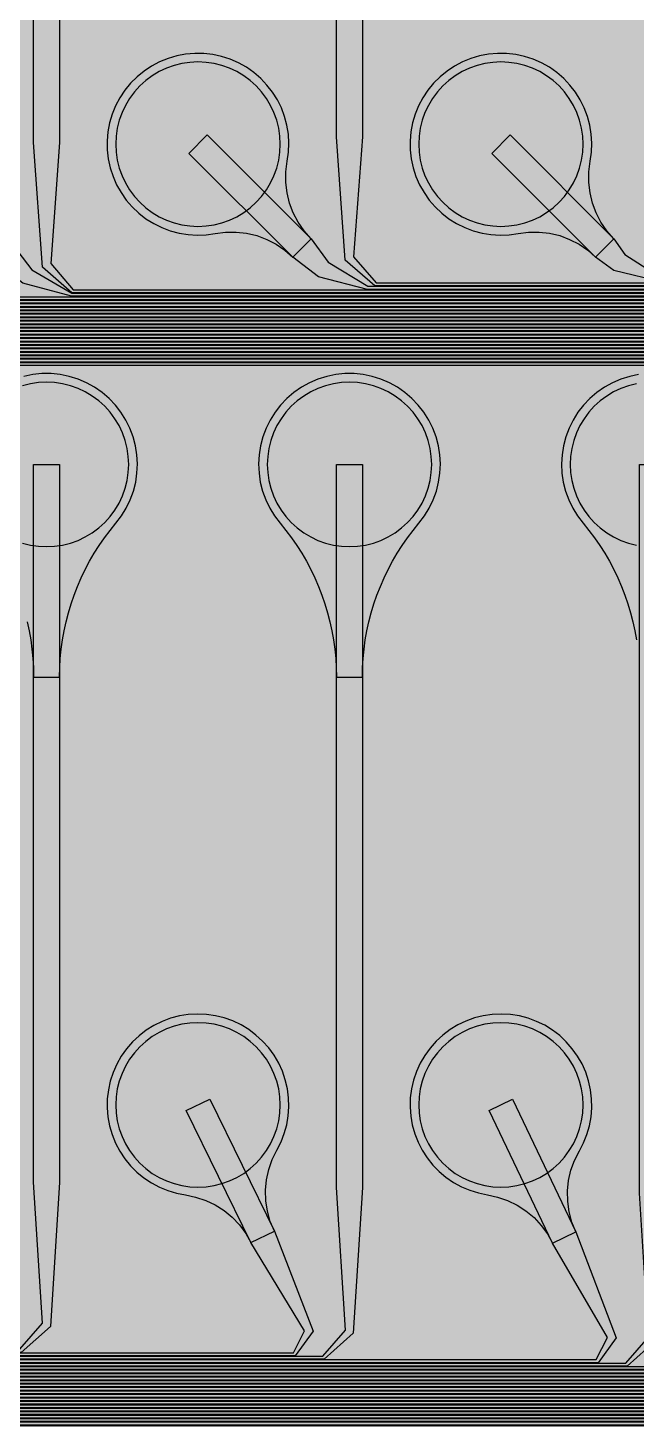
# Model space of a CAD drawing. Header units: metres. Extents: x -7231 to 10969, y -37556 to 1873.
# Drawn here: x 7210 to 7913, y -33144 to -31537 of the extents above; entities that cross this region are included whole.
import ezdxf

# ---------------------------------------------------------------- set-up
doc = ezdxf.new("R2010")
doc.units = ezdxf.units.M
for name, color, linetype in [('Metal1', 4, 'CONTINUOUS'), ('Metal2', 3, 'CONTINUOUS'), ('Polyimide', 7, 'CONTINUOUS'), ('Polyimide_Negative', 5, 'CONTINUOUS')]:
    doc.layers.add(name, color=color, linetype=linetype)

msp = doc.modelspace()

# ---------------------------------------------------------------- hatches: boundary and pattern name
at = {"layer": 'Polyimide'}
msp.add_hatch(color=7, dxfattribs=at).paths.add_polyline_path([(4065.7, -468), (4066.7, -502), (4068.5, -536), (4071.4, -570), (4075.5, -604), (4081, -638), (4088, -672), (4096.5, -706), (4106.6, -740), (4118.3, -774), (4131.6, -808), (4146.5, -842), (4162.9, -876), (4180.7, -910), (4199.8, -944), (4220.2, -978), (4241.7, -1012), (4264.2, -1046), (4287.5, -1080), (4311.5, -1114), (4336, -1148), (4360.9, -1182), (4385.9, -1216), (4410.9, -1250), (4435.7, -1284), (4460.2, -1318), (4484.2, -1352), (4507.5, -1385.9), (4530, -1419.9), (4551.5, -1453.9), (4571.9, -1487.9), (4591.1, -1521.9), (4608.9, -1555.9), (4625.3, -1589.9), (4640.1, -1623.9), (4653.4, -1657.9), (4665.1, -1691.9), (4675.2, -1725.9), (4683.7, -1759.9), (4690.7, -1793.9), (4696.2, -1827.9), (4700.3, -1861.9), (4703.2, -1895.9), (4705.1, -1929.9), (4706.1, -1963.9), (4706.4, -1997.9), (4706.5, -2031.9), (4706.5, -4793), (4710, -4838.4), (4720.2, -4882.7), (4737.1, -4925), (4760.1, -4964.2), (4788.9, -4999.5), (4822.6, -5030), (4860.5, -5055.1), (4901.8, -5074.2), (4901.8, -5074.2), (4970.7, -5105.2), (5034.7, -5145.3), (5092.8, -5193.5), (5143.8, -5249.2), (5186.9, -5311.2), (5221.2, -5378.4), (5246.2, -5449.7), (5261.4, -5523.7), (5266.5, -5599), (5261.4, -5674.3), (5246.2, -5748.3), (5221.2, -5819.6), (5186.9, -5886.8), (5143.8, -5948.8), (5092.8, -6004.5), (5034.7, -6052.7), (4970.7, -6092.8), (4901.8, -6123.8), (4860.5, -6142.9), (4822.6, -6168), (4788.9, -6198.5), (4760.1, -6233.8), (4737.1, -6273), (4720.2, -6315.3), (4710, -6359.6), (4706.5, -6405), (4706.5, -9221.5), (4710, -9266.9), (4720.2, -9311.2), (4737.1, -9353.5), (4760.1, -9392.7), (4788.9, -9428), (4822.6, -9458.5), (4860.5, -9483.6), (4901.8, -9502.7), (4970.7, -9533.7), (5034.7, -9573.8), (5092.8, -9622), (5143.8, -9677.7), (5186.9, -9739.7), (5221.2, -9806.9), (5246.2, -9878.2), (5261.4, -9952.2), (5266.5, -10027.5), (5261.4, -10102.8), (5246.2, -10176.8), (5221.2, -10248.1), (5186.9, -10315.3), (5143.8, -10377.3), (5092.8, -10433), (5034.7, -10481.2), (4970.7, -10521.3), (4901.8, -10552.3), (4860.5, -10571.4), (4822.6, -10596.5), (4788.9, -10627), (4760.1, -10662.3), (4737.1, -10701.5), (4720.2, -10743.8), (4710, -10788.1), (4706.5, -10833.5), (4706.5, -13650), (4710, -13695.4), (4720.2, -13739.7), (4737.1, -13782), (4760.1, -13821.2), (4788.9, -13856.5), (4822.6, -13887), (4860.5, -13912.1), (4901.8, -13931.2), (4970.7, -13962.2), (5034.7, -14002.2), (5092.8, -14050.5), (5143.8, -14106.2), (5186.9, -14168.2), (5221.2, -14235.4), (5246.2, -14306.7), (5261.4, -14380.7), (5266.5, -14456), (5261.4, -14531.3), (5246.2, -14605.3), (5221.2, -14676.5), (5186.9, -14743.8), (5143.8, -14805.8), (5092.8, -14861.5), (5034.7, -14909.7), (4970.7, -14949.8), (4901.8, -14980.8), (4860.5, -14999.9), (4822.6, -15025), (4788.9, -15055.5), (4760.1, -15090.8), (4737.1, -15130), (4720.2, -15172.3), (4710, -15216.6), (4706.5, -15262), (4706.5, -15456), (4720.9, -15750), (4764.1, -16041.3), (4835.7, -16326.8), (4934.9, -16604), (5060.7, -16870.2), (5212.1, -17122.7), (5387.5, -17359.2), (5585.2, -17577.3), (5803.3, -17775), (6039.8, -17950.4), (6292.3, -18101.8), (6558.4, -18227.6), (6835.6, -18326.8), (7121.2, -18398.3), (7412.4, -18441.5), (7706.5, -18456), (9969, -18456), (10047.4, -18459.8), (10125.1, -18471.4), (10201.2, -18490.4), (10275.2, -18516.9), (10346.1, -18550.5), (10413.5, -18590.8), (10476.5, -18637.6), (10534.7, -18690.3), (10587.4, -18748.5), (10634.2, -18811.5), (10674.5, -18878.9), (10708.1, -18949.8), (10734.6, -19023.8), (10753.6, -19099.9), (10765.2, -19177.6), (10769, -19256), (10769, -20895.8), (10730.2, -20951.4), (10694.6, -21009.1), (10662.2, -21068.6), (10633.2, -21129.9), (10607.6, -21192.7), (10585.5, -21256.7), (10566.9, -21322), (10552, -21388.1), (10540.8, -21455), (10533.4, -21522.3), (10529.6, -21590), (10529.6, -21657.8), (10533.4, -21725.5), (10540.8, -21792.9), (10552, -21859.7), (10566.9, -21925.9), (10585.5, -21991.1), (10607.6, -22055.2), (10633.2, -22117.9), (10662.2, -22179.2), (10694.6, -22238.7), (10730.2, -22296.4), (10769, -22352), (10769, -32454.2), (10728.7, -32510.5), (10691.7, -32568.9), (10658, -32629.3), (10627.8, -32691.6), (10601.2, -32755.4), (10578.2, -32820.7), (10558.9, -32887.1), (10543.4, -32954.5), (10531.8, -33022.7), (10524, -33091.4), (10520.1, -33160.5), (10520.1, -33229.7), (10524, -33298.8), (10531.8, -33367.5), (10543.4, -33435.7), (10558.9, -33503.1), (10578.2, -33569.5), (10601.2, -33634.8), (10627.8, -33698.6), (10658, -33760.8), (10691.7, -33821.3), (10728.7, -33879.7), (10769, -33936), (10769, -36556), (10765.2, -36634.4), (10753.6, -36712.1), (10734.6, -36788.2), (10708.1, -36862.1), (10674.5, -36933.1), (10634.2, -37000.5), (10587.4, -37063.5), (10534.7, -37121.7), (10476.5, -37174.4), (10413.5, -37221.2), (10346.1, -37261.5), (10275.2, -37295.1), (10201.2, -37321.6), (10125.1, -37340.6), (10047.4, -37352.1), (9969, -37356), (-6231, -37356), (-6309.4, -37352.1), (-6387.1, -37340.6), (-6463.2, -37321.6), (-6537.2, -37295.1), (-6608.1, -37261.5), (-6675.5, -37221.2), (-6738.5, -37174.4), (-6796.7, -37121.7), (-6849.4, -37063.5), (-6896.2, -37000.5), (-6936.5, -36933.1), (-6970.1, -36862.1), (-6996.6, -36788.2), (-7015.6, -36712.1), (-7027.2, -36634.4), (-7031, -36556), (-7031, -33936), (-6990.7, -33879.8), (-6953.7, -33821.3), (-6920, -33760.9), (-6889.8, -33698.6), (-6863.2, -33634.8), (-6840.2, -33569.5), (-6820.9, -33503.1), (-6805.4, -33435.7), (-6793.7, -33367.5), (-6785.9, -33298.8), (-6782, -33229.7), (-6782, -33160.5), (-6785.9, -33091.4), (-6793.7, -33022.7), (-6805.4, -32954.5), (-6820.9, -32887.1), (-6840.2, -32820.6), (-6863.2, -32755.4), (-6889.8, -32691.5), (-6920, -32629.3), (-6953.7, -32568.9), (-6990.7, -32510.4), (-7031, -32454.2), (-7031, -22364.8), (-6990.7, -22308.6), (-6953.7, -22250.1), (-6920, -22189.7), (-6889.8, -22127.5), (-6863.2, -22063.6), (-6840.2, -21998.4), (-6820.9, -21931.9), (-6805.4, -21864.5), (-6793.7, -21796.3), (-6785.9, -21727.6), (-6782, -21658.5), (-6782, -21589.3), (-6785.9, -21520.3), (-6793.7, -21451.5), (-6805.4, -21383.3), (-6820.9, -21315.9), (-6840.2, -21249.5), (-6863.2, -21184.2), (-6889.8, -21120.4), (-6920, -21058.1), (-6953.7, -20997.7), (-6990.7, -20939.3), (-7031, -20883), (-7031, -19256), (-7027.2, -19177.6), (-7015.6, -19099.9), (-6996.6, -19023.8), (-6970.1, -18949.8), (-6936.5, -18878.9), (-6896.2, -18811.5), (-6849.4, -18748.5), (-6796.7, -18690.3), (-6738.5, -18637.6), (-6675.5, -18590.8), (-6608.1, -18550.5), (-6537.2, -18516.9), (-6463.2, -18490.4), (-6387.1, -18471.4), (-6309.4, -18459.8), (-6231, -18456), (-3968.5, -18456), (-3674.4, -18441.5), (-3383.2, -18398.3), (-3097.6, -18326.8), (-2820.4, -18227.6), (-2554.3, -18101.8), (-2301.8, -17950.4), (-2065.3, -17775), (-1847.2, -17577.3), (-1649.5, -17359.2), (-1474.1, -17122.7), (-1322.7, -16870.2), (-1196.9, -16604), (-1097.7, -16326.8), (-1026.1, -16041.3), (-982.9, -15750), (-968.5, -15456), (-968.5, -15262), (-972, -15216.6), (-982.2, -15172.3), (-999.1, -15130), (-1022.1, -15090.8), (-1050.9, -15055.5), (-1084.6, -15025), (-1122.5, -14999.9), (-1163.8, -14980.8), (-1232.7, -14949.8), (-1296.7, -14909.7), (-1354.8, -14861.5), (-1405.8, -14805.8), (-1448.9, -14743.8), (-1483.2, -14676.5), (-1508.2, -14605.3), (-1523.4, -14531.3), (-1528.5, -14456), (-1523.4, -14380.7), (-1508.2, -14306.7), (-1483.2, -14235.4), (-1448.9, -14168.2), (-1405.8, -14106.2), (-1354.8, -14050.5), (-1296.7, -14002.2), (-1232.7, -13962.2), (-1163.8, -13931.2), (-1122.5, -13912.1), (-1084.6, -13887), (-1050.9, -13856.5), (-1022.1, -13821.2), (-999.1, -13782), (-982.2, -13739.7), (-972, -13695.4), (-968.5, -13650), (-968.5, -12309.6), (-972, -12264.3), (-982.2, -12219.9), (-999.1, -12177.7), (-1022.1, -12138.5), (-1050.9, -12103.2), (-1084.6, -12072.6), (-1122.5, -12047.5), (-1163.8, -12028.5), (-1232.7, -11997.4), (-1296.7, -11957.4), (-1354.8, -11909.1), (-1405.8, -11853.5), (-1448.9, -11791.5), (-1483.2, -11724.2), (-1508.2, -11653), (-1523.4, -11579), (-1528.5, -11503.7), (-1523.4, -11428.3), (-1508.2, -11354.4), (-1483.2, -11283.1), (-1448.9, -11215.9), (-1405.8, -11153.8), (-1354.8, -11098.2), (-1296.7, -11049.9), (-1232.7, -11009.9), (-1163.8, -10978.8), (-1122.5, -10959.8), (-1084.6, -10934.7), (-1050.9, -10904.1), (-1022.1, -10868.9), (-999.1, -10829.6), (-982.2, -10787.4), (-972, -10743), (-968.5, -10697.7), (-968.5, -9357.3), (-972, -9311.9), (-982.2, -9267.6), (-999.1, -9225.4), (-1022.1, -9186.1), (-1050.9, -9150.8), (-1084.6, -9120.3), (-1122.5, -9095.2), (-1163.8, -9076.2), (-1163.8, -9076.2), (-1232.7, -9045.1), (-1296.7, -9005.1), (-1354.8, -8956.8), (-1405.8, -8901.1), (-1448.9, -8839.1), (-1483.2, -8771.9), (-1508.2, -8700.6), (-1523.4, -8626.7), (-1528.5, -8551.3), (-1523.4, -8476), (-1508.2, -8402), (-1483.2, -8330.8), (-1448.9, -8263.5), (-1405.8, -8201.5), (-1354.8, -8145.9), (-1296.7, -8097.6), (-1232.7, -8057.6), (-1163.8, -8026.5), (-1163.8, -8026.5), (-1122.5, -8007.4), (-1084.6, -7982.4), (-1050.9, -7951.8), (-1022.1, -7916.5), (-999.1, -7877.3), (-982.2, -7835), (-972, -7790.7), (-968.5, -7745.4), (-968.5, -6405), (-972, -6359.6), (-982.2, -6315.3), (-999.1, -6273), (-1022.1, -6233.8), (-1050.9, -6198.5), (-1084.6, -6168), (-1122.5, -6142.9), (-1163.8, -6123.8), (-1163.8, -6123.8), (-1232.7, -6092.8), (-1296.7, -6052.7), (-1354.8, -6004.5), (-1405.8, -5948.8), (-1448.9, -5886.8), (-1483.2, -5819.6), (-1508.2, -5748.3), (-1523.4, -5674.3), (-1528.5, -5599), (-1523.4, -5523.7), (-1508.2, -5449.7), (-1483.2, -5378.4), (-1448.9, -5311.2), (-1405.8, -5249.2), (-1354.8, -5193.5), (-1296.7, -5145.3), (-1232.7, -5105.2), (-1163.8, -5074.2), (-1163.8, -5074.2), (-1122.5, -5055.1), (-1084.6, -5030), (-1050.9, -4999.5), (-1022.1, -4964.2), (-999.1, -4925), (-982.2, -4882.7), (-972, -4838.4), (-968.5, -4793), (-968.5, -2031.9), (-968.4, -1997.9), (-968.1, -1963.9), (-967.1, -1929.9), (-965.2, -1895.9), (-962.2, -1861.9), (-958, -1827.9), (-952.4, -1793.9), (-945.3, -1759.9), (-936.6, -1725.9), (-926.4, -1691.9), (-914.4, -1657.9), (-900.9, -1623.9), (-885.7, -1589.9), (-869.1, -1555.9), (-850.9, -1521.9), (-831.4, -1487.9), (-810.6, -1453.9), (-788.7, -1419.9), (-765.8, -1385.9), (-742.1, -1352), (-717.6, -1318), (-692.7, -1284), (-667.4, -1250), (-641.9, -1216), (-616.4, -1182), (-591.1, -1148), (-566.1, -1114), (-541.7, -1080), (-517.9, -1046), (-495, -1012), (-473.1, -978), (-452.4, -944), (-432.8, -910), (-414.7, -876), (-398, -842), (-382.9, -808), (-369.3, -774), (-357.4, -740), (-347.1, -706), (-338.4, -672), (-331.3, -638), (-325.7, -604), (-321.5, -570), (-318.6, -536), (-316.7, -502), (-315.7, -468), (-315.3, -434), (-315.2, -400), (-315.2, 401), (-315.2, 451), (-315.2, 1644), (-270.2, 1644), (-270, 1637.1), (-269.4, 1630.3), (-268.2, 1623.5), (-266.7, 1616.8), (-264.7, 1610.2), (-262.3, 1603.8), (-259.4, 1597.6), (-256.2, 1591.5), (-252.6, 1585.7), (-248.6, 1580.1), (-244.2, 1574.8), (-239.5, 1569.8), (-234.5, 1565.1), (-229.2, 1560.7), (-223.6, 1556.7), (-217.8, 1553.1), (-211.7, 1549.8), (-205.4, 1547), (-199, 1544.6), (-192.4, 1542.6), (-185.7, 1541), (-179, 1539.9), (-172.1, 1539.2), (-165.2, 1539), (-158.4, 1539.2), (-151.5, 1539.9), (-144.8, 1541), (-138.1, 1542.6), (-131.5, 1544.6), (-125.1, 1547), (-118.8, 1549.8), (-112.8, 1553.1), (-106.9, 1556.7), (-101.3, 1560.7), (-96, 1565.1), (-91, 1569.8), (-86.3, 1574.8), (-81.9, 1580.1), (-77.9, 1585.7), (-74.3, 1591.5), (-71.1, 1597.6), (-68.2, 1603.8), (-65.8, 1610.2), (-63.8, 1616.8), (-62.3, 1623.5), (-61.1, 1630.3), (-60.5, 1637.1), (-60.2, 1644), (1853, 1644), (1853, 1573), (3815.2, 1573), (3815.5, 1579.5), (3816.1, 1586.1), (3817.2, 1592.5), (3818.7, 1598.9), (3820.6, 1605.1), (3822.9, 1611.3), (3825.6, 1617.2), (3828.6, 1623), (3832.1, 1628.6), (3835.9, 1633.9), (3840.1, 1638.9), (3844.5, 1643.7), (3849.3, 1648.2), (3854.4, 1652.3), (3859.7, 1656.1), (3865.2, 1659.6), (3871, 1662.7), (3877, 1665.4), (3883.1, 1667.7), (3889.4, 1669.6), (3895.7, 1671.1), (3902.2, 1672.1), (3908.7, 1672.8), (3915.2, 1673), (3921.8, 1672.8), (3928.3, 1672.1), (3934.8, 1671.1), (3941.1, 1669.6), (3947.4, 1667.7), (3953.5, 1665.4), (3959.5, 1662.7), (3965.2, 1659.6), (3970.8, 1656.1), (3976.1, 1652.3), (3981.2, 1648.2), (3986, 1643.7), (3990.4, 1638.9), (3994.6, 1633.9), (3998.4, 1628.6), (4001.9, 1623), (4004.9, 1617.2), (4007.6, 1611.3), (4009.9, 1605.1), (4011.8, 1598.9), (4013.3, 1592.5), (4014.4, 1586.1), (4015, 1579.5), (4015.2, 1573), (4065.2, 1573), (4065.2, 451), (4065.2, 401), (4065.2, -400), (4065.3, -434), (4065.7, -468)])

# ---------------------------------------------------------------- linework, layer by layer
at = {"layer": 'Metal1'}
for points in [[(2160.8, -19211.9), (2160.8, -33170.3), (2189.7, -33199.3), (9418.8, -33199.3), (9447.8, -33170.3), (9447.8, -31863.7), (9418.8, -31834.8), (7610.8, -31834.8), (7576.7, -31805), (7566.5, -31662.5), (7566.5, -30931), (7596.5, -30931), (7596.5, -31662.5), (7586.3, -31801), (7612.2, -31831.2), (9420.2, -31831.2), (9451.2, -31862.3), (9451.2, -33171.7), (9420.2, -33202.8), (2188.3, -33202.8), (2157.2, -33171.7), (2157.2, -19211.9)], [(2168.8, -19211.9), (2168.8, -33162.3), (2197.7, -33191.3), (9410.8, -33191.3), (9439.8, -33162.3), (9439.8, -31871.7), (9410.8, -31842.7), (7260.8, -31842.7), (7226.7, -31813), (7216.5, -31668.9), (7216.5, -30931), (7246.5, -30931), (7246.5, -31668.9), (7236.3, -31809), (7262.2, -31839.2), (9412.2, -31839.2), (9443.3, -31870.3), (9443.3, -33163.7), (9412.2, -33194.8), (2196.3, -33194.8), (2165.2, -33163.7), (2165.2, -19211.9)], [(2176.8, -19211.9), (2176.8, -33154.3), (2205.7, -33183.2), (9402.8, -33183.2), (9431.8, -33154.3), (9431.8, -31879.7), (9402.8, -31850.7), (6910.8, -31850.7), (6876.7, -31821), (6866.5, -31675.3), (6866.5, -30931), (6896.5, -30931), (6896.5, -31675.3), (6886.3, -31817), (6912.2, -31847.2), (9404.2, -31847.2), (9435.2, -31878.3), (9435.2, -33155.7), (9404.2, -33186.8), (2204.3, -33186.8), (2173.2, -33155.7), (2173.2, -19211.9)], [(2184.8, -19211.9), (2184.8, -33146.3), (2213.7, -33175.3), (9394.8, -33175.3), (9423.8, -33146.3), (9423.8, -31887.7), (9394.8, -31858.8), (6560.8, -31858.8), (6526.8, -31829), (6516.5, -31681.7), (6516.5, -30931), (6546.5, -30931), (6546.5, -31681.7), (6536.2, -31825), (6562.2, -31855.2), (9396.2, -31855.2), (9427.3, -31886.3), (9427.3, -33147.7), (9396.2, -33178.8), (2212.3, -33178.8), (2181.2, -33147.7), (2181.2, -19211.9)], [(2192.8, -19211.9), (2192.8, -33138.3), (2221.7, -33167.3), (9386.8, -33167.3), (9415.8, -33138.3), (9415.8, -31895.7), (9386.8, -31866.8), (6210.8, -31866.8), (6176.8, -31837), (6166.5, -31688.1), (6166.5, -30931), (6196.5, -30931), (6196.5, -31688.1), (6186.2, -31833), (6212.2, -31863.2), (9388.2, -31863.2), (9419.2, -31894.3), (9419.2, -33139.7), (9388.2, -33170.8), (2220.3, -33170.8), (2189.2, -33139.7), (2189.2, -19211.9)], [(2200.8, -19211.9), (2200.8, -33130.3), (2229.7, -33159.2), (9378.8, -33159.2), (9407.8, -33130.3), (9407.8, -31903.7), (9378.8, -31874.7), (5860.8, -31874.7), (5826.8, -31844.9), (5816.5, -31694.5), (5816.5, -30931), (5846.5, -30931), (5846.5, -31694.5), (5836.2, -31841.1), (5862.2, -31871.2), (9380.2, -31871.2), (9411.3, -31902.3), (9411.3, -33131.7), (9380.2, -33162.8), (2228.3, -33162.8), (2197.2, -33131.7), (2197.2, -19211.9)], [(2208.8, -19211.9), (2208.8, -33122.3), (2237.7, -33151.3), (9370.8, -33151.3), (9399.8, -33122.3), (9399.8, -31911.7), (9370.8, -31882.7), (5510.8, -31882.7), (5476.8, -31852.9), (5466.5, -31700.9), (5466.5, -30931), (5496.5, -30931), (5496.5, -31700.9), (5486.2, -31849.1), (5512.2, -31879.2), (9372.2, -31879.2), (9403.2, -31910.3), (9403.2, -33123.7), (9372.2, -33154.8), (2236.3, -33154.8), (2205.2, -33123.7), (2205.2, -19211.9)], [(2216.8, -19211.9), (2216.8, -33114.3), (2245.7, -33143.2), (9362.8, -33143.2), (9391.8, -33114.3), (9391.8, -31919.7), (9362.8, -31890.8), (5160.8, -31890.8), (5126.9, -31860.9), (5116.5, -31707.3), (5116.5, -30931), (5146.5, -30931), (5146.5, -31707.3), (5136.1, -31857.1), (5162.2, -31887.2), (9364.2, -31887.2), (9395.3, -31918.3), (9395.3, -33115.7), (9364.2, -33146.8), (2244.3, -33146.8), (2213.2, -33115.7), (2213.2, -19211.9)], [(2224.8, -19211.9), (2224.8, -33106.3), (2253.7, -33135.3), (9354.8, -33135.3), (9383.8, -33106.3), (9383.8, -31927.7), (9354.8, -31898.8), (4810.8, -31898.8), (4776.9, -31868.9), (4766.5, -31713.7), (4766.5, -30931), (4796.5, -30931), (4796.5, -31713.7), (4786.1, -31865.1), (4812.2, -31895.2), (9356.2, -31895.2), (9387.2, -31926.3), (9387.2, -33107.7), (9356.2, -33138.8), (2252.3, -33138.8), (2221.2, -33107.7), (2221.2, -19211.9)], [(2232.8, -19211.9), (2232.8, -33098.3), (2261.7, -33127.3), (9346.8, -33127.3), (9375.8, -33098.3), (9375.8, -31935.7), (9346.8, -31906.7), (4460.8, -31906.7), (4426.9, -31876.9), (4416.5, -31720.1), (4416.5, -30931), (4446.5, -30931), (4446.5, -31720.1), (4436.1, -31873.1), (4462.2, -31903.2), (9348.2, -31903.2), (9379.3, -31934.3), (9379.3, -33099.7), (9348.2, -33130.8), (2260.3, -33130.8), (2229.2, -33099.7), (2229.2, -19211.9)], [(2240.8, -19211.9), (2240.8, -33090.3), (2269.7, -33119.2), (9338.8, -33119.2), (9367.8, -33090.3), (9367.8, -31943.7), (9338.8, -31914.7), (4110.8, -31914.7), (4076.9, -31884.9), (4066.5, -31726.5), (4066.5, -30931), (4096.5, -30931), (4096.5, -31726.5), (4086.1, -31881.1), (4112.2, -31911.2), (9340.2, -31911.2), (9371.2, -31942.3), (9371.2, -33091.7), (9340.2, -33122.8), (2268.3, -33122.8), (2237.2, -33091.7), (2237.2, -19211.9)], [(2248.8, -19211.9), (2248.8, -33082.3), (2277.7, -33111.3), (9330.8, -33111.3), (9359.8, -33082.3), (9359.8, -31951.7), (9330.8, -31922.8), (3760.8, -31922.8), (3726.9, -31892.9), (3716.5, -31732.9), (3716.5, -30931), (3746.5, -30931), (3746.5, -31732.9), (3736.1, -31889.1), (3762.2, -31919.2), (9332.2, -31919.2), (9363.3, -31950.3), (9363.3, -33083.7), (9332.2, -33114.8), (2276.3, -33114.8), (2245.2, -33083.7), (2245.2, -19211.9)], [(2256.8, -19211.9), (2256.8, -33074.3), (2285.7, -33103.3), (8950.8, -33103.3), (8977.1, -33073.2), (8966.5, -32902.1), (8966.5, -32041), (8996.5, -32041), (8996.5, -32902.1), (8985.9, -33076.8), (8952.2, -33106.8), (2284.3, -33106.8), (2253.2, -33075.7), (2253.2, -19211.9)], [(2264.8, -19211.9), (2264.8, -33066.3), (2293.7, -33095.2), (8600.8, -33095.2), (8627.1, -33065.2), (8616.5, -32895.7), (8616.5, -32041), (8646.5, -32041), (8646.5, -32895.7), (8635.9, -33068.8), (8602.2, -33098.8), (2292.3, -33098.8), (2261.2, -33067.7), (2261.2, -19211.9)], [(2272.8, -19211.9), (2272.8, -33058.3), (2301.7, -33087.2), (8250.8, -33087.2), (8277.1, -33057.2), (8266.5, -32889.3), (8266.5, -32041), (8296.5, -32041), (8296.5, -32889.3), (8285.9, -33060.8), (8252.2, -33090.8), (2300.3, -33090.8), (2269.2, -33059.7), (2269.2, -19211.9)], [(2280.8, -19211.9), (2280.8, -33050.3), (2309.7, -33079.2), (7900.8, -33079.2), (7927.1, -33049.2), (7916.5, -32882.9), (7916.5, -32041), (7946.5, -32041), (7946.5, -32882.9), (7935.9, -33052.8), (7902.2, -33082.8), (2308.3, -33082.8), (2277.2, -33051.7), (2277.2, -19211.9)], [(2288.8, -19211.9), (2288.8, -33042.3), (2317.7, -33071.2), (7550.8, -33071.2), (7577.1, -33041.2), (7566.5, -32876.5), (7566.5, -32041), (7596.5, -32041), (7596.5, -32876.5), (7585.9, -33044.8), (7552.2, -33074.8), (2316.3, -33074.8), (2285.2, -33043.7), (2285.2, -19211.9)], [(2296.8, -19211.9), (2296.8, -33034.3), (2325.7, -33063.3), (7200.8, -33063.3), (7227, -33033.2), (7216.5, -32870.1), (7216.5, -32041), (7246.5, -32041), (7246.5, -32870.1), (7236, -33036.8), (7202.2, -33066.8), (2324.3, -33066.8), (2293.2, -33035.7), (2293.2, -19211.9)], [(7209, -32222.7), (7211.3, -32233.2), (7213.2, -32243.8), (7214.6, -32254.4), (7215.7, -32265.1), (7216.3, -32275.8), (7216.5, -32286.6), (7246.5, -32286.6), (7246.5, -32286.6), (7246.7, -32275.8), (7247.3, -32265.1), (7248.4, -32254.4), (7249.8, -32243.8), (7251.7, -32233.2), (7254, -32222.7), (7256.7, -32212.4), (7259.8, -32202.1), (7263.3, -32191.9), (7267.2, -32181.9), (7271.5, -32172.1), (7276.1, -32162.4), (7281.2, -32152.9), (7286.6, -32143.6), (7292.3, -32134.6), (7298.4, -32125.8), (7304.9, -32117.2), (7311.6, -32108.9), (7318.1, -32100.4), (7323.6, -32091.4), (7328.2, -32081.8), (7331.9, -32071.9), (7334.5, -32061.6), (7336, -32051.1), (7336.5, -32040.5), (7335.9, -32029.9), (7334.3, -32019.4), (7331.6, -32009.2), (7327.8, -31999.3), (7323.1, -31989.8), (7317.5, -31980.8), (7311, -31972.4), (7303.7, -31964.7), (7295.6, -31957.8), (7286.9, -31951.8), (7277.6, -31946.7), (7267.9, -31942.5), (7257.7, -31939.3), (7247.4, -31937.2), (7236.8, -31936.1), (7226.2, -31936.1), (7215.6, -31937.2), (7205.3, -31939.3)], [(7915.6, -31937.2), (7905.3, -31939.3), (7895.1, -31942.5), (7885.4, -31946.7), (7876.1, -31951.8), (7867.4, -31957.8), (7859.3, -31964.7), (7852, -31972.4), (7845.5, -31980.8), (7839.9, -31989.8), (7835.2, -31999.3), (7831.4, -32009.2), (7828.7, -32019.4), (7827.1, -32029.9), (7826.5, -32040.5), (7827, -32051.1), (7828.5, -32061.6), (7831.1, -32071.9), (7834.8, -32081.8), (7839.4, -32091.4), (7844.9, -32100.4), (7851.4, -32108.9), (7858.1, -32117.2), (7864.6, -32125.8), (7870.7, -32134.6), (7876.4, -32143.6), (7881.8, -32152.9), (7886.9, -32162.4), (7891.5, -32172.1), (7895.8, -32181.9), (7899.7, -32191.9), (7903.2, -32202.1), (7906.3, -32212.4), (7909, -32222.7), (7911.3, -32233.2), (7913.2, -32243.8)]]:
    msp.add_lwpolyline(points, dxfattribs=at)
msp.add_lwpolyline([(7596.5, -32286.6), (7596.7, -32275.8), (7597.3, -32265.1), (7598.4, -32254.4), (7599.8, -32243.8), (7601.7, -32233.2), (7604, -32222.7), (7606.7, -32212.4), (7609.8, -32202.1), (7613.3, -32191.9), (7617.2, -32181.9), (7621.5, -32172.1), (7626.1, -32162.4), (7631.2, -32152.9), (7636.6, -32143.6), (7642.3, -32134.6), (7648.4, -32125.8), (7654.9, -32117.2), (7661.6, -32108.9), (7668.1, -32100.4), (7673.6, -32091.4), (7678.2, -32081.8), (7681.9, -32071.9), (7684.5, -32061.6), (7686, -32051.1), (7686.5, -32040.5), (7685.9, -32029.9), (7684.3, -32019.4), (7681.6, -32009.2), (7677.8, -31999.3), (7673.1, -31989.8), (7667.5, -31980.8), (7661, -31972.4), (7653.7, -31964.7), (7645.6, -31957.8), (7636.9, -31951.8), (7627.6, -31946.7), (7617.9, -31942.5), (7607.7, -31939.3), (7597.4, -31937.2), (7586.8, -31936.1), (7576.2, -31936.1), (7565.6, -31937.2), (7555.3, -31939.3), (7545.1, -31942.5), (7535.4, -31946.7), (7526.1, -31951.8), (7517.4, -31957.8), (7509.3, -31964.7), (7502, -31972.4), (7495.5, -31980.8), (7489.9, -31989.8), (7485.2, -31999.3), (7481.4, -32009.2), (7478.7, -32019.4), (7477.1, -32029.9), (7476.5, -32040.5), (7477, -32051.1), (7478.5, -32061.6), (7481.1, -32071.9), (7484.8, -32081.8), (7489.4, -32091.4), (7494.9, -32100.4), (7501.4, -32108.9), (7508.1, -32117.2), (7514.6, -32125.8), (7520.7, -32134.6), (7526.4, -32143.6), (7531.8, -32152.9), (7536.9, -32162.4), (7541.5, -32172.1), (7545.8, -32181.9), (7549.7, -32191.9), (7553.2, -32202.1), (7556.3, -32212.4), (7559, -32222.7), (7561.3, -32233.2), (7563.2, -32243.8), (7564.6, -32254.4), (7565.7, -32265.1), (7566.3, -32275.8), (7566.5, -32286.6), (7596.5, -32286.6)], close=True, dxfattribs=at)
at = {"layer": 'Metal2'}
for points in [[(2156.8, -19211.9), (2156.8, -33174.3), (2185.7, -33203.3), (9422.8, -33203.3), (9451.8, -33174.3), (9451.8, -31859.7), (9422.8, -31830.7), (7944.2, -31830.7), (7887, -31817.1), (7865.9, -31801.6), (7745.9, -31681.6), (7767.1, -31660.4), (7887.1, -31780.4), (7899.5, -31798.4), (7944.8, -31827.2), (9424.2, -31827.2), (9455.2, -31858.3), (9455.2, -33175.7), (9424.2, -33206.8), (2184.3, -33206.8), (2153.2, -33175.7), (2153.2, -19211.9)], [(2164.8, -19211.9), (2164.8, -33166.3), (2193.7, -33195.2), (9414.8, -33195.2), (9443.8, -33166.3), (9443.8, -31867.7), (9414.8, -31838.8), (7602.2, -31838.8), (7545.7, -31824.2), (7515.9, -31801.6), (7395.9, -31681.6), (7417.1, -31660.4), (7537.1, -31780.4), (7556.9, -31807.4), (7602.8, -31835.2), (9416.2, -31835.2), (9447.2, -31866.3), (9447.2, -33167.7), (9416.2, -33198.8), (2192.3, -33198.8), (2161.2, -33167.7), (2161.2, -19211.9)], [(2172.8, -19211.9), (2172.8, -33158.3), (2201.7, -33187.3), (9406.8, -33187.3), (9435.8, -33158.3), (9435.8, -31875.7), (9406.8, -31846.8), (7260.2, -31846.8), (7204.2, -31831.4), (7165.9, -31801.6), (7045.9, -31681.6), (7067.1, -31660.4), (7187.1, -31780.4), (7214.4, -31816.2), (7260.8, -31843.2), (9408.2, -31843.2), (9439.2, -31874.3), (9439.2, -33159.7), (9408.2, -33190.8), (2200.3, -33190.8), (2169.2, -33159.7), (2169.2, -19211.9)], [(2180.8, -19211.9), (2180.8, -33150.3), (2209.7, -33179.3), (9398.8, -33179.3), (9427.8, -33150.3), (9427.8, -31883.7), (9398.8, -31854.7), (6877.3, -31854.7), (6822.7, -31837.4), (6798.7, -31814.3), (6694.6, -31680.2), (6718.4, -31661.8), (6822.4, -31795.9), (6835.9, -31821.2), (6878.1, -31851.2), (9400.2, -31851.2), (9431.2, -31882.3), (9431.2, -33151.7), (9400.2, -33182.8), (2208.3, -33182.8), (2177.2, -33151.7), (2177.2, -19211.9)], [(2188.8, -19211.9), (2188.8, -33142.3), (2217.7, -33171.2), (9390.8, -33171.2), (9419.8, -33142.3), (9419.8, -31891.7), (9390.8, -31862.7), (6527.3, -31862.7), (6473.5, -31844.5), (6445.7, -31816.2), (6344.5, -31679.9), (6368.5, -31662.1), (6469.8, -31798.3), (6486.2, -31829.4), (6528.1, -31859.2), (9392.2, -31859.2), (9423.2, -31890.3), (9423.2, -33143.7), (9392.2, -33174.8), (2216.3, -33174.8), (2185.2, -33143.7), (2185.2, -19211.9)], [(2196.8, -19211.9), (2196.8, -33134.3), (2225.7, -33163.3), (9382.8, -33163.3), (9411.8, -33134.3), (9411.8, -31899.7), (9382.8, -31870.8), (6177.3, -31870.8), (6124.2, -31851.6), (6092.8, -31817.9), (5994.3, -31679.7), (6018.7, -31662.3), (6117.3, -31800.5), (6136.4, -31837.5), (6178.1, -31867.2), (9384.2, -31867.2), (9415.2, -31898.3), (9415.2, -33135.7), (9384.2, -33166.8), (2224.3, -33166.8), (2193.2, -33135.7), (2193.2, -19211.9)], [(2204.8, -19211.9), (2204.8, -33126.3), (2233.7, -33155.2), (9374.8, -33155.2), (9403.8, -33126.3), (9403.8, -31907.7), (9374.8, -31878.8), (5827.3, -31878.8), (5774.9, -31858.8), (5740.1, -31819.5), (5644.1, -31679.5), (5668.9, -31662.5), (5764.8, -31802.5), (5786.6, -31845.7), (5828.1, -31875.2), (9376.2, -31875.2), (9407.2, -31906.3), (9407.2, -33127.7), (9376.2, -33158.8), (2232.3, -33158.8), (2201.2, -33127.7), (2201.2, -19211.9)], [(2212.8, -19211.9), (2212.8, -33118.3), (2241.7, -33147.2), (9366.8, -33147.2), (9395.8, -33118.3), (9395.8, -31915.7), (9366.8, -31886.7), (5477.3, -31886.7), (5425.5, -31866.2), (5387.4, -31820.9), (5294, -31679.3), (5319, -31662.7), (5412.5, -31804.4), (5436.9, -31853.8), (5478.2, -31883.2), (9368.2, -31883.2), (9399.2, -31914.3), (9399.2, -33119.7), (9368.2, -33150.8), (2240.3, -33150.8), (2209.2, -33119.7), (2209.2, -19211.9)], [(2220.8, -19211.9), (2220.8, -33110.3), (2249.7, -33139.3), (9358.8, -33139.3), (9387.8, -33110.3), (9387.8, -31923.7), (9358.8, -31894.7), (5127.3, -31894.7), (5076.1, -31873.5), (5034.9, -31822.2), (4943.8, -31679.1), (4969.2, -31662.9), (5060.2, -31806.1), (5087.1, -31861.8), (5128.2, -31891.2), (9360.2, -31891.2), (9391.2, -31922.3), (9391.2, -33111.7), (9360.2, -33142.8), (2248.3, -33142.8), (2217.2, -33111.7), (2217.2, -19211.9)], [(2228.8, -19211.9), (2228.8, -33102.3), (2257.7, -33131.2), (9350.8, -33131.2), (9379.8, -33102.3), (9379.8, -31931.7), (9350.8, -31902.8), (4777.3, -31902.8), (4726.7, -31881), (4682.5, -31823.5), (4593.7, -31678.8), (4619.3, -31663.2), (4708.1, -31807.8), (4737.3, -31869.9), (4778.2, -31899.2), (9352.2, -31899.2), (9383.2, -31930.3), (9383.2, -33103.7), (9352.2, -33134.8), (2256.3, -33134.8), (2225.2, -33103.7), (2225.2, -19211.9)], [(2236.8, -19211.9), (2236.8, -33094.3), (2265.7, -33123.3), (9342.8, -33123.3), (9371.8, -33094.3), (9371.8, -31939.7), (9342.8, -31910.8), (4427.2, -31910.8), (4377.3, -31888.4), (4330.2, -31824.6), (4243.6, -31678.7), (4269.4, -31663.3), (4356, -31809.3), (4387.6, -31878), (4428.2, -31907.2), (9344.2, -31907.2), (9375.2, -31938.3), (9375.2, -33095.7), (9344.2, -33126.8), (2264.3, -33126.8), (2233.2, -33095.7), (2233.2, -19211.9)], [(2244.8, -19211.9), (2244.8, -33086.3), (2273.7, -33115.3), (9334.8, -33115.3), (9363.8, -33086.3), (9363.8, -31947.7), (9334.8, -31918.7), (4077.2, -31918.7), (4027.8, -31896), (3978, -31825.6), (3893.5, -31678.5), (3919.5, -31663.5), (4004, -31810.7), (4037.8, -31886), (4078.2, -31915.2), (9336.2, -31915.2), (9367.2, -31946.3), (9367.2, -33087.7), (9336.2, -33118.8), (2272.3, -33118.8), (2241.2, -33087.7), (2241.2, -19211.9)], [(2252.8, -19211.9), (2252.8, -33078.3), (2281.7, -33107.2), (9326.8, -33107.2), (9355.8, -33078.3), (9355.8, -31955.7), (9326.8, -31926.7), (3727.2, -31926.7), (3678.3, -31903.5), (3625.9, -31826.6), (3543.4, -31678.3), (3569.6, -31663.7), (3652.1, -31812), (3688, -31894), (3728.2, -31923.2), (9328.2, -31923.2), (9359.2, -31954.3), (9359.2, -33079.7), (9328.2, -33110.8), (2280.3, -33110.8), (2249.2, -33079.7), (2249.2, -19211.9)], [(2260.8, -19211.9), (2260.8, -33070.3), (2289.7, -33099.2), (8916.8, -33099.2), (8930.8, -33073.2), (8863.9, -32948.3), (8792.8, -32787.1), (8820.2, -32774.9), (8891.4, -32936.2), (8940.4, -33073.9), (8918.7, -33102.8), (2288.3, -33102.8), (2257.2, -33071.7), (2257.2, -19211.9)], [(2268.8, -19211.9), (2268.8, -33062.3), (2297.7, -33091.2), (8566.8, -33091.2), (8580.5, -33065.3), (8514, -32944.3), (8442.8, -32787.2), (8470.2, -32774.8), (8541.3, -32932), (8590.2, -33066), (8568.7, -33094.8), (2296.3, -33094.8), (2265.2, -33063.7), (2265.2, -19211.9)], [(2276.8, -19211.9), (2276.8, -33054.3), (2305.7, -33083.2), (8216.8, -33083.2), (8230.2, -33057.5), (8164.4, -32941.2), (8092.9, -32787.3), (8120.1, -32774.7), (8191.6, -32928.6), (8240, -33058.1), (8218.7, -33086.8), (2304.3, -33086.8), (2273.2, -33055.7), (2273.2, -19211.9)], [(2284.8, -19211.9), (2284.8, -33046.3), (2313.7, -33075.2), (7866.7, -33075.2), (7879.8, -33049.6), (7816, -32940.6), (7743, -32787.5), (7770, -32774.5), (7843.1, -32927.7), (7889.8, -33050.2), (7868.7, -33078.8), (2312.3, -33078.8), (2281.2, -33047.7), (2281.2, -19211.9)], [(2292.8, -19211.9), (2292.8, -33038.3), (2321.7, -33067.2), (7516.7, -33067.2), (7529.4, -33041.8), (7467.7, -32940), (7393, -32787.6), (7420, -32774.4), (7494.7, -32926.8), (7539.6, -33042.3), (7518.7, -33070.8), (2320.3, -33070.8), (2289.2, -33039.7), (2289.2, -19211.9)]]:
    msp.add_lwpolyline(points, dxfattribs=at)
for points in [[(7537.1, -31780.4), (7529, -31771.3), (7522.1, -31761.2), (7516.5, -31750.4), (7512.2, -31739), (7509.4, -31727.2), (7508, -31715.1), (7508, -31702.9), (7509.6, -31690.8), (7511.1, -31680.4), (7511.5, -31670), (7510.9, -31659.5), (7509.2, -31649.2), (7506.5, -31639), (7502.8, -31629.2), (7498.2, -31619.8), (7492.6, -31610.9), (7486.2, -31602.7), (7479, -31595.1), (7471.1, -31588.2), (7462.5, -31582.2), (7453.4, -31577), (7443.8, -31572.8), (7433.8, -31569.6), (7423.6, -31567.4), (7413.1, -31566.2), (7402.7, -31566.1), (7392.2, -31567), (7381.9, -31568.9), (7371.9, -31571.9), (7362.2, -31575.8), (7352.9, -31580.7), (7344.2, -31586.5), (7336.1, -31593.1), (7328.6, -31600.6), (7322, -31608.7), (7316.2, -31617.4), (7311.3, -31626.7), (7307.4, -31636.4), (7304.4, -31646.4), (7302.5, -31656.7), (7301.6, -31667.2), (7301.7, -31677.6), (7302.9, -31688.1), (7305.1, -31698.3), (7308.3, -31708.3), (7312.5, -31717.9), (7317.7, -31727), (7323.7, -31735.6), (7330.6, -31743.5), (7338.2, -31750.7), (7346.4, -31757.1), (7355.3, -31762.7), (7364.7, -31767.3), (7374.5, -31771), (7384.7, -31773.7), (7395, -31775.4), (7405.5, -31776), (7415.9, -31775.6), (7426.3, -31774.1), (7438.4, -31772.5), (7450.6, -31772.5), (7462.7, -31773.9), (7474.5, -31776.7), (7485.9, -31781), (7496.7, -31786.6), (7506.8, -31793.5), (7515.9, -31801.6), (7537.1, -31780.4)], [(7887.1, -31780.4), (7879, -31771.3), (7872.1, -31761.2), (7866.5, -31750.4), (7862.2, -31739), (7859.4, -31727.2), (7858, -31715.1), (7858, -31702.9), (7859.6, -31690.8), (7861.1, -31680.4), (7861.5, -31670), (7860.9, -31659.5), (7859.2, -31649.2), (7856.5, -31639), (7852.8, -31629.2), (7848.2, -31619.8), (7842.6, -31610.9), (7836.2, -31602.7), (7829, -31595.1), (7821.1, -31588.2), (7812.5, -31582.2), (7803.4, -31577), (7793.8, -31572.8), (7783.8, -31569.6), (7773.6, -31567.4), (7763.1, -31566.2), (7752.7, -31566.1), (7742.2, -31567), (7731.9, -31568.9), (7721.9, -31571.9), (7712.2, -31575.8), (7702.9, -31580.7), (7694.2, -31586.5), (7686.1, -31593.1), (7678.6, -31600.6), (7672, -31608.7), (7666.2, -31617.4), (7661.3, -31626.7), (7657.4, -31636.4), (7654.4, -31646.4), (7652.5, -31656.7), (7651.6, -31667.2), (7651.7, -31677.6), (7652.9, -31688.1), (7655.1, -31698.3), (7658.3, -31708.3), (7662.5, -31717.9), (7667.7, -31727), (7673.7, -31735.6), (7680.6, -31743.5), (7688.2, -31750.7), (7696.4, -31757.1), (7705.3, -31762.7), (7714.7, -31767.3), (7724.5, -31771), (7734.7, -31773.7), (7745, -31775.4), (7755.5, -31776), (7765.9, -31775.6), (7776.3, -31774.1), (7788.4, -31772.5), (7800.6, -31772.5), (7812.7, -31773.9), (7824.5, -31776.7), (7835.9, -31781), (7846.7, -31786.6), (7856.8, -31793.5), (7865.9, -31801.6), (7887.1, -31780.4)], [(7494.7, -32926.8), (7490, -32915.5), (7486.7, -32903.8), (7484.9, -32891.7), (7484.5, -32879.6), (7485.6, -32867.4), (7488.2, -32855.5), (7492.3, -32844), (7497.7, -32833.1), (7502.4, -32823.8), (7506.2, -32814), (7509, -32803.9), (7510.7, -32793.6), (7511.5, -32783.1), (7511.2, -32772.6), (7509.8, -32762.2), (7507.4, -32752), (7504, -32742.1), (7499.7, -32732.6), (7494.4, -32723.6), (7488.2, -32715.1), (7481.2, -32707.3), (7473.5, -32700.2), (7465.1, -32693.9), (7456.2, -32688.5), (7446.7, -32684), (7436.8, -32680.5), (7426.7, -32678), (7416.3, -32676.5), (7405.8, -32676), (7395.3, -32676.6), (7385, -32678.2), (7374.9, -32680.9), (7365, -32684.5), (7355.6, -32689.1), (7346.7, -32694.7), (7338.4, -32701.1), (7330.8, -32708.2), (7323.9, -32716.2), (7317.9, -32724.7), (7312.7, -32733.8), (7308.5, -32743.4), (7305.2, -32753.4), (7303, -32763.6), (7301.7, -32774), (7301.6, -32784.5), (7302.4, -32794.9), (7304.3, -32805.2), (7307.3, -32815.3), (7311.2, -32825), (7316, -32834.3), (7321.8, -32843.1), (7328.4, -32851.2), (7335.8, -32858.6), (7343.9, -32865.3), (7352.6, -32871.1), (7361.9, -32876), (7371.5, -32880), (7381.6, -32883), (7391.9, -32885), (7403.8, -32887.4), (7415.4, -32891.3), (7426.4, -32896.5), (7436.7, -32903), (7446.1, -32910.8), (7454.5, -32919.6), (7461.7, -32929.4), (7467.7, -32940), (7494.7, -32926.8)], [(7843.1, -32927.7), (7838.5, -32916.4), (7835.4, -32904.6), (7833.7, -32892.6), (7833.5, -32880.4), (7834.7, -32868.3), (7837.4, -32856.4), (7841.6, -32845), (7847.1, -32834.1), (7851.9, -32824.8), (7855.8, -32815.1), (7858.7, -32805), (7860.6, -32794.7), (7861.4, -32784.2), (7861.3, -32773.8), (7860, -32763.4), (7857.7, -32753.1), (7854.5, -32743.2), (7850.2, -32733.6), (7845, -32724.5), (7838.9, -32716), (7832, -32708.1), (7824.4, -32700.9), (7816.1, -32694.5), (7807.2, -32689), (7797.7, -32684.4), (7787.9, -32680.8), (7777.8, -32678.2), (7767.4, -32676.6), (7756.9, -32676), (7746.5, -32676.5), (7736.1, -32678), (7725.9, -32680.5), (7716.1, -32684.1), (7706.6, -32688.6), (7697.7, -32694), (7689.3, -32700.3), (7681.6, -32707.4), (7674.6, -32715.3), (7668.5, -32723.8), (7663.2, -32732.8), (7658.9, -32742.4), (7655.5, -32752.3), (7653.1, -32762.5), (7651.8, -32772.9), (7651.5, -32783.4), (7652.3, -32793.8), (7654.1, -32804.1), (7656.9, -32814.2), (7660.7, -32824), (7665.5, -32833.3), (7671.1, -32842.1), (7677.7, -32850.4), (7685, -32857.9), (7693, -32864.6), (7701.6, -32870.5), (7710.8, -32875.5), (7720.5, -32879.6), (7730.5, -32882.7), (7740.8, -32884.8), (7752.7, -32887.4), (7764.2, -32891.4), (7775.1, -32896.7), (7785.3, -32903.4), (7794.7, -32911.2), (7803, -32920.1), (7810.1, -32930), (7816, -32940.6), (7843.1, -32927.7)]]:
    msp.add_lwpolyline(points, close=True, dxfattribs=at)
at = {"layer": 'Polyimide_Negative'}
for points in [[(7501.5, -31671), (7501, -31661.7), (7499.7, -31652.5), (7497.4, -31643.4), (7494.3, -31634.6), (7490.3, -31626.2), (7485.5, -31618.2), (7479.9, -31610.7), (7473.7, -31603.8), (7466.8, -31597.6), (7459.3, -31592), (7451.3, -31587.2), (7442.9, -31583.2), (7434.1, -31580.1), (7425, -31577.8), (7415.8, -31576.5), (7406.5, -31576), (7397.2, -31576.5), (7388, -31577.8), (7378.9, -31580.1), (7370.1, -31583.2), (7361.7, -31587.2), (7353.7, -31592), (7346.2, -31597.6), (7339.3, -31603.8), (7333.1, -31610.7), (7327.5, -31618.2), (7322.7, -31626.2), (7318.7, -31634.6), (7315.6, -31643.4), (7313.3, -31652.5), (7312, -31661.7), (7311.5, -31671), (7312, -31680.3), (7313.3, -31689.5), (7315.6, -31698.6), (7318.7, -31707.4), (7322.7, -31715.8), (7327.5, -31723.8), (7333.1, -31731.3), (7339.3, -31738.2), (7346.2, -31744.4), (7353.7, -31750), (7361.7, -31754.8), (7370.1, -31758.8), (7378.9, -31761.9), (7388, -31764.2), (7397.2, -31765.5), (7406.5, -31766), (7415.8, -31765.5), (7425, -31764.2), (7434.1, -31761.9), (7442.9, -31758.8), (7451.3, -31754.8), (7459.3, -31750), (7466.8, -31744.4), (7473.7, -31738.2), (7479.9, -31731.3), (7485.5, -31723.8), (7490.3, -31715.8), (7494.3, -31707.4), (7497.4, -31698.6), (7499.7, -31689.5), (7501, -31680.3), (7501.5, -31671)], [(7851.5, -31671), (7851, -31661.7), (7849.7, -31652.5), (7847.4, -31643.4), (7844.3, -31634.6), (7840.3, -31626.2), (7835.5, -31618.2), (7829.9, -31610.7), (7823.7, -31603.8), (7816.8, -31597.6), (7809.3, -31592), (7801.3, -31587.2), (7792.9, -31583.2), (7784.1, -31580.1), (7775, -31577.8), (7765.8, -31576.5), (7756.5, -31576), (7747.2, -31576.5), (7738, -31577.8), (7728.9, -31580.1), (7720.1, -31583.2), (7711.7, -31587.2), (7703.7, -31592), (7696.2, -31597.6), (7689.3, -31603.8), (7683.1, -31610.7), (7677.5, -31618.2), (7672.7, -31626.2), (7668.7, -31634.6), (7665.6, -31643.4), (7663.3, -31652.5), (7662, -31661.7), (7661.5, -31671), (7662, -31680.3), (7663.3, -31689.5), (7665.6, -31698.6), (7668.7, -31707.4), (7672.7, -31715.8), (7677.5, -31723.8), (7683.1, -31731.3), (7689.3, -31738.2), (7696.2, -31744.4), (7703.7, -31750), (7711.7, -31754.8), (7720.1, -31758.8), (7728.9, -31761.9), (7738, -31764.2), (7747.2, -31765.5), (7756.5, -31766), (7765.8, -31765.5), (7775, -31764.2), (7784.1, -31761.9), (7792.9, -31758.8), (7801.3, -31754.8), (7809.3, -31750), (7816.8, -31744.4), (7823.7, -31738.2), (7829.9, -31731.3), (7835.5, -31723.8), (7840.3, -31715.8), (7844.3, -31707.4), (7847.4, -31698.6), (7849.7, -31689.5), (7851, -31680.3), (7851.5, -31671)], [(7676.5, -32041), (7676, -32031.7), (7674.7, -32022.5), (7672.4, -32013.4), (7669.3, -32004.6), (7665.3, -31996.2), (7660.5, -31988.2), (7654.9, -31980.7), (7648.7, -31973.8), (7641.8, -31967.6), (7634.3, -31962), (7626.3, -31957.2), (7617.9, -31953.2), (7609.1, -31950.1), (7600, -31947.8), (7590.8, -31946.5), (7581.5, -31946), (7572.2, -31946.5), (7563, -31947.8), (7553.9, -31950.1), (7545.1, -31953.2), (7536.7, -31957.2), (7528.7, -31962), (7521.2, -31967.6), (7514.3, -31973.8), (7508.1, -31980.7), (7502.5, -31988.2), (7497.7, -31996.2), (7493.7, -32004.6), (7490.6, -32013.4), (7488.3, -32022.5), (7487, -32031.7), (7486.5, -32041), (7487, -32050.3), (7488.3, -32059.5), (7490.6, -32068.6), (7493.7, -32077.4), (7497.7, -32085.8), (7502.5, -32093.8), (7508.1, -32101.3), (7514.3, -32108.2), (7521.2, -32114.4), (7528.7, -32120), (7536.7, -32124.8), (7545.1, -32128.8), (7553.9, -32131.9), (7563, -32134.2), (7572.2, -32135.5), (7581.5, -32136), (7590.8, -32135.5), (7600, -32134.2), (7609.1, -32131.9), (7617.9, -32128.8), (7626.3, -32124.8), (7634.3, -32120), (7641.8, -32114.4), (7648.7, -32108.2), (7654.9, -32101.3), (7660.5, -32093.8), (7665.3, -32085.8), (7669.3, -32077.4), (7672.4, -32068.6), (7674.7, -32059.5), (7676, -32050.3), (7676.5, -32041)], [(7501.5, -32781), (7501, -32771.7), (7499.7, -32762.5), (7497.4, -32753.4), (7494.3, -32744.6), (7490.3, -32736.2), (7485.5, -32728.2), (7479.9, -32720.7), (7473.7, -32713.8), (7466.8, -32707.6), (7459.3, -32702), (7451.3, -32697.2), (7442.9, -32693.2), (7434.1, -32690.1), (7425, -32687.8), (7415.8, -32686.5), (7406.5, -32686), (7397.2, -32686.5), (7388, -32687.8), (7378.9, -32690.1), (7370.1, -32693.2), (7361.7, -32697.2), (7353.7, -32702), (7346.2, -32707.6), (7339.3, -32713.8), (7333.1, -32720.7), (7327.5, -32728.2), (7322.7, -32736.2), (7318.7, -32744.6), (7315.6, -32753.4), (7313.3, -32762.5), (7312, -32771.7), (7311.5, -32781), (7312, -32790.3), (7313.3, -32799.5), (7315.6, -32808.6), (7318.7, -32817.4), (7322.7, -32825.8), (7327.5, -32833.8), (7333.1, -32841.3), (7339.3, -32848.2), (7346.2, -32854.4), (7353.7, -32860), (7361.7, -32864.8), (7370.1, -32868.8), (7378.9, -32871.9), (7388, -32874.2), (7397.2, -32875.5), (7406.5, -32876), (7415.8, -32875.5), (7425, -32874.2), (7434.1, -32871.9), (7442.9, -32868.8), (7451.3, -32864.8), (7459.3, -32860), (7466.8, -32854.4), (7473.7, -32848.2), (7479.9, -32841.3), (7485.5, -32833.8), (7490.3, -32825.8), (7494.3, -32817.4), (7497.4, -32808.6), (7499.7, -32799.5), (7501, -32790.3), (7501.5, -32781)], [(7851.5, -32781), (7851, -32771.7), (7849.7, -32762.5), (7847.4, -32753.4), (7844.3, -32744.6), (7840.3, -32736.2), (7835.5, -32728.2), (7829.9, -32720.7), (7823.7, -32713.8), (7816.8, -32707.6), (7809.3, -32702), (7801.3, -32697.2), (7792.9, -32693.2), (7784.1, -32690.1), (7775, -32687.8), (7765.8, -32686.5), (7756.5, -32686), (7747.2, -32686.5), (7738, -32687.8), (7728.9, -32690.1), (7720.1, -32693.2), (7711.7, -32697.2), (7703.7, -32702), (7696.2, -32707.6), (7689.3, -32713.8), (7683.1, -32720.7), (7677.5, -32728.2), (7672.7, -32736.2), (7668.7, -32744.6), (7665.6, -32753.4), (7663.3, -32762.5), (7662, -32771.7), (7661.5, -32781), (7662, -32790.3), (7663.3, -32799.5), (7665.6, -32808.6), (7668.7, -32817.4), (7672.7, -32825.8), (7677.5, -32833.8), (7683.1, -32841.3), (7689.3, -32848.2), (7696.2, -32854.4), (7703.7, -32860), (7711.7, -32864.8), (7720.1, -32868.8), (7728.9, -32871.9), (7738, -32874.2), (7747.2, -32875.5), (7756.5, -32876), (7765.8, -32875.5), (7775, -32874.2), (7784.1, -32871.9), (7792.9, -32868.8), (7801.3, -32864.8), (7809.3, -32860), (7816.8, -32854.4), (7823.7, -32848.2), (7829.9, -32841.3), (7835.5, -32833.8), (7840.3, -32825.8), (7844.3, -32817.4), (7847.4, -32808.6), (7849.7, -32799.5), (7851, -32790.3), (7851.5, -32781)]]:
    msp.add_lwpolyline(points, close=True, dxfattribs=at)
for points in [[(7203.9, -32131.9), (7213, -32134.2), (7222.2, -32135.5), (7231.5, -32136), (7240.8, -32135.5), (7250, -32134.2), (7259.1, -32131.9), (7267.9, -32128.8), (7276.3, -32124.8), (7284.3, -32120), (7291.8, -32114.4), (7298.7, -32108.2), (7304.9, -32101.3), (7310.5, -32093.8), (7315.3, -32085.8), (7319.3, -32077.4), (7322.4, -32068.6), (7324.7, -32059.5), (7326, -32050.3), (7326.5, -32041), (7326.5, -32041), (7326, -32031.7), (7324.7, -32022.5), (7322.4, -32013.4), (7319.3, -32004.6), (7315.3, -31996.2), (7310.5, -31988.2), (7304.9, -31980.7), (7298.7, -31973.8), (7291.8, -31967.6), (7284.3, -31962), (7276.3, -31957.2), (7267.9, -31953.2), (7259.1, -31950.1), (7250, -31947.8), (7240.8, -31946.5), (7231.5, -31946), (7222.2, -31946.5), (7213, -31947.8), (7203.9, -31950.1)], [(7913, -31947.8), (7903.9, -31950.1), (7895.1, -31953.2), (7886.7, -31957.2), (7878.7, -31962), (7871.2, -31967.6), (7864.3, -31973.8), (7858.1, -31980.7), (7852.5, -31988.2), (7847.7, -31996.2), (7843.7, -32004.6), (7840.6, -32013.4), (7838.3, -32022.5), (7837, -32031.7), (7836.5, -32041), (7837, -32050.3), (7838.3, -32059.5), (7840.6, -32068.6), (7843.7, -32077.4), (7847.7, -32085.8), (7852.5, -32093.8), (7858.1, -32101.3), (7864.3, -32108.2), (7871.2, -32114.4), (7878.7, -32120), (7886.7, -32124.8), (7895.1, -32128.8), (7903.9, -32131.9), (7913, -32134.2)]]:
    msp.add_lwpolyline(points, dxfattribs=at)

doc.saveas('drawing.dxf')
